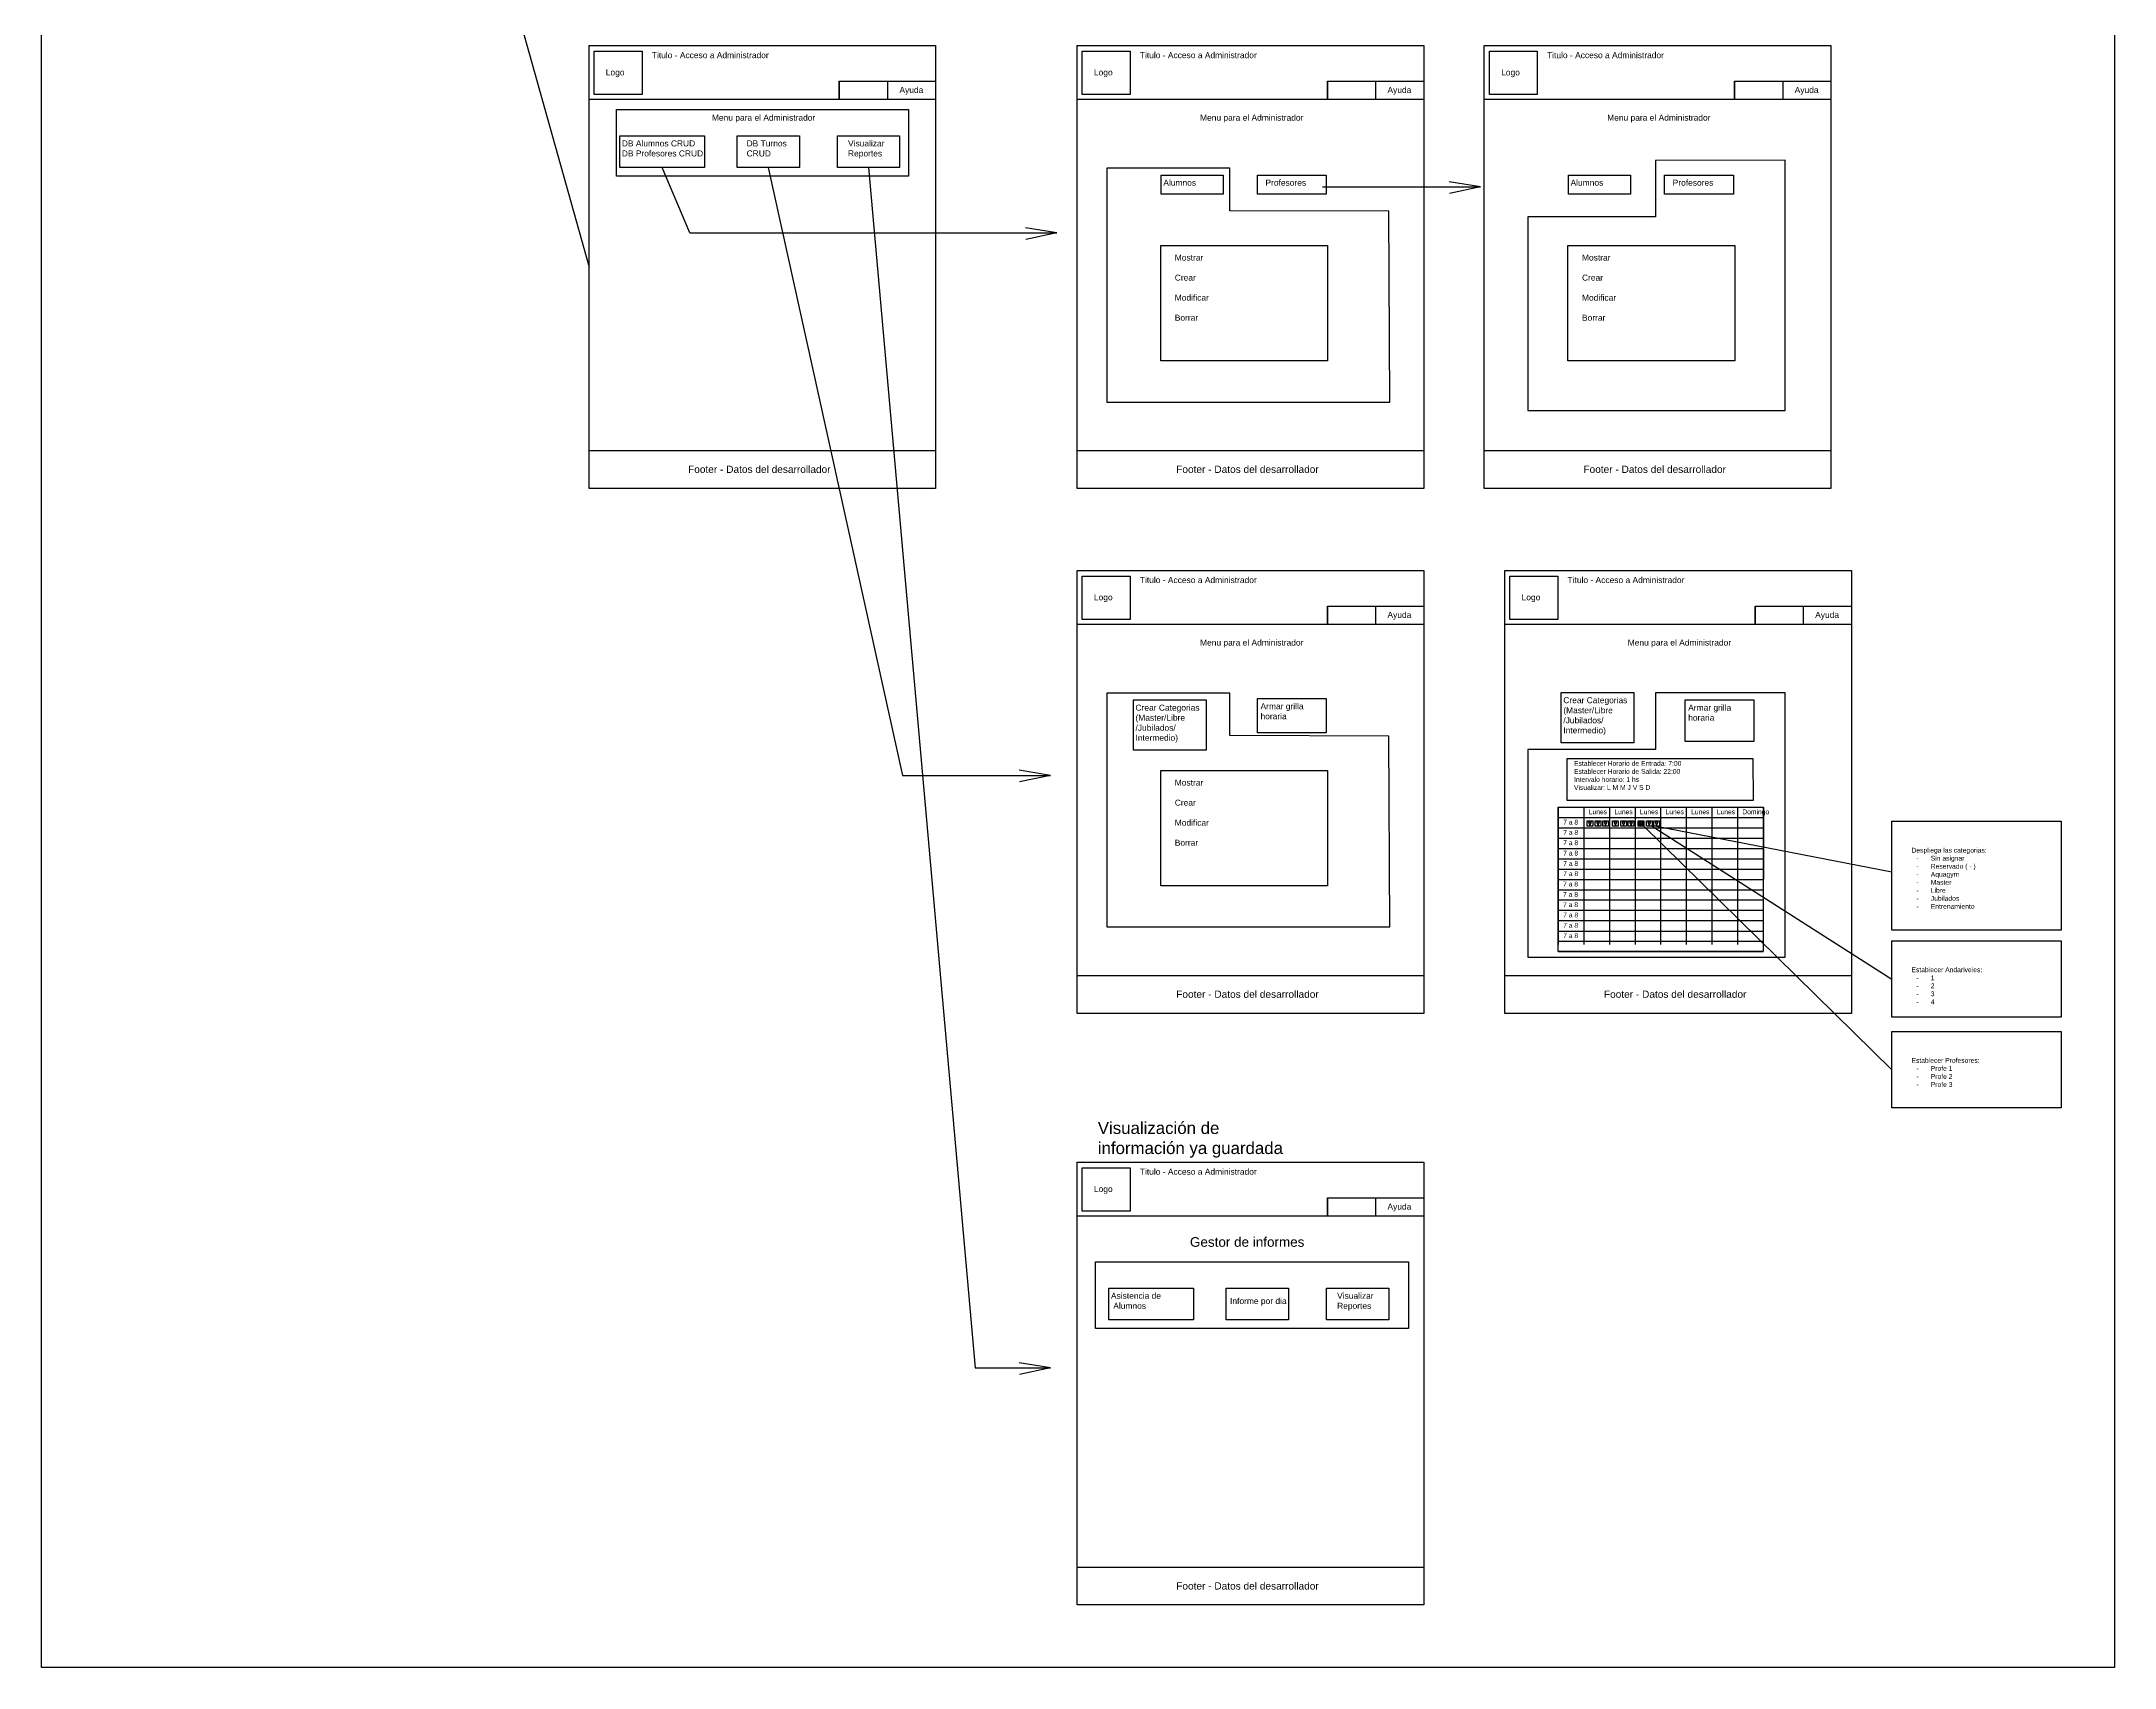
# Model space of a CAD drawing. Header units: millimetres. Extents: x 2496 to 2948, y 942 to 1526.
# Drawn here: x 2563.3 to 2735.4, y 1281.5 to 1416.6 of the extents above; entities that cross this region are included whole.
import ezdxf

# ---------------------------------------------------------------- set-up
doc = ezdxf.new("R2010")
doc.units = ezdxf.units.MM
doc.styles.get("Standard").update_dxf_attribs({"font": 'arial.ttf'})
pattern_1 = [(0, (0, 0), (0, 6.985), [5.08, -1.905]), (90, (0, 0), (-6.985, 4e-16), [5.08, -1.905])]
pattern_2 = [(0, (-2.125, 0), (0, 6.985), [5.08, -1.905]), (90, (-2.125, 0), (-6.985, 4e-16), [5.08, -1.905])]

# ---------------------------------------------------------------- blocks, each defined once
blk = doc.blocks.new('*U10')
blk.add_line((0, 5.7), (0, -5.7))
blk = doc.blocks.new('*U11')
at = {"color": 0, "linetype": 'ByBlock', "lineweight": -2, "transparency": 16777216}
for p in [(0, 0), (2.125, 0), (4.25, 0), (6.375, 0), (8.5, 0), (10.625, 0), (12.75, 0), (14.875, 0), (17, 0)]:
    blk.add_blockref('*U10', p, dxfattribs=at)
blk = doc.blocks.new('*U13')
blk.add_line((-8.5, 0), (8.5, 0))
blk = doc.blocks.new('*U14')
at = {"color": 0, "linetype": 'ByBlock', "lineweight": -2, "transparency": 16777216}
for p in [(0, 0), (0, -0.86), (0, -1.71), (0, -2.57), (0, -3.43), (0, -4.29), (0, -5.14), (0, -6), (0, -6.86), (0, -7.71), (0, -8.57), (0, -9.43), (0, -10.29), (0, -11.14), (0, -12)]:
    blk.add_blockref('*U13', p, dxfattribs=at)

msp = doc.modelspace()

# ---------------------------------------------------------------- hatches: boundary and pattern name
h = msp.add_hatch()
h.set_pattern_fill('ANGLE', color=3)
h.set_pattern_definition(pattern_2)
h.paths.add_polyline_path([(2692.06, 1351.88), (2691.59, 1351.88), (2691.59, 1351.45), (2692.06, 1351.45)])
h.paths.add_polyline_path([(2691.7, 1351.76), (2691.95, 1351.76), (2691.82, 1351.53)], flags=16)
at = {"true_color": 0xed1f24}
h = msp.add_hatch(dxfattribs=at)
h.set_pattern_fill('ANGLE', color=240)
h.set_pattern_definition([(0, (-4.25, 0), (0, 6.985), [5.08, -1.905]), (90, (-4.25, 0), (-6.985, 4e-16), [5.08, -1.905])])
h.paths.add_polyline_path([(2692.74, 1351.88), (2692.27, 1351.88), (2692.27, 1351.45), (2692.74, 1351.45)])
h.paths.add_polyline_path([(2692.5, 1351.53), (2692.38, 1351.76), (2692.63, 1351.76)], flags=16)
h = msp.add_hatch(dxfattribs=at)
h.set_pattern_fill('ANGLE', color=240)
h.set_pattern_definition(pattern_2)
h.paths.add_polyline_path([(2692.74, 1351.88), (2692.27, 1351.88), (2692.27, 1351.45), (2692.74, 1351.45)])
h.paths.add_polyline_path([(2692.38, 1351.76), (2692.63, 1351.76), (2692.5, 1351.53)], flags=16)
at = {"true_color": 0xcbd8ca}
h = msp.add_hatch(dxfattribs=at)
h.set_pattern_fill('ANGLE', color=254)
h.set_pattern_definition([(0, (0, -1.3935), (0, 6.985), [5.08, -1.905]), (90, (0, -1.3935), (-6.985, 4e-16), [5.08, -1.905])])
h.paths.add_polyline_path([(2693.36, 1351.88), (2692.89, 1351.88), (2692.89, 1351.45), (2693.36, 1351.45)])
h.paths.add_polyline_path([(2693, 1351.76), (2693.25, 1351.76), (2693.12, 1351.53)], flags=16)
h = msp.add_hatch()
h.set_pattern_fill('ANGLE', color=3)
h.set_pattern_definition(pattern_1)
h.paths.add_polyline_path([(2694.18, 1351.88), (2693.71, 1351.88), (2693.71, 1351.45), (2694.18, 1351.45)])
h.paths.add_polyline_path([(2693.82, 1351.76), (2694.07, 1351.76), (2693.95, 1351.53)], flags=16)
at = {"true_color": 0xed1f24}
h = msp.add_hatch(dxfattribs=at)
h.set_pattern_fill('ANGLE', color=240)
h.set_pattern_definition(pattern_2)
h.paths.add_polyline_path([(2694.86, 1351.88), (2694.39, 1351.88), (2694.39, 1351.45), (2694.86, 1351.45)])
h.paths.add_polyline_path([(2694.63, 1351.53), (2694.5, 1351.76), (2694.75, 1351.76)], flags=16)
h = msp.add_hatch(dxfattribs=at)
h.set_pattern_fill('ANGLE', color=240)
h.set_pattern_definition(pattern_1)
h.paths.add_polyline_path([(2694.86, 1351.88), (2694.39, 1351.88), (2694.39, 1351.45), (2694.86, 1351.45)])
h.paths.add_polyline_path([(2694.5, 1351.76), (2694.75, 1351.76), (2694.63, 1351.53)], flags=16)
at = {"true_color": 0xcbd8ca}
h = msp.add_hatch(dxfattribs=at)
h.set_pattern_fill('ANGLE', color=254)
h.set_pattern_definition([(0, (2.125, -1.3935), (0, 6.985), [5.08, -1.905]), (90, (2.125, -1.3935), (-6.985, 4e-16), [5.08, -1.905])])
h.paths.add_polyline_path([(2695.48, 1351.88), (2695.01, 1351.88), (2695.01, 1351.45), (2695.48, 1351.45)])
h.paths.add_polyline_path([(2695.12, 1351.76), (2695.37, 1351.76), (2695.25, 1351.53)], flags=16)
h = msp.add_hatch()
h.set_pattern_fill('ANGLE', color=3)
h.set_pattern_definition([(0, (2.125, 0), (0, 6.985), [5.08, -1.905]), (90, (2.125, 0), (-6.985, 4e-16), [5.08, -1.905])])
h.paths.add_polyline_path([(2696.31, 1351.88), (2695.84, 1351.88), (2695.84, 1351.45), (2696.31, 1351.45)])
h.paths.add_polyline_path([(2695.95, 1351.76), (2696.2, 1351.76), (2696.07, 1351.53)], flags=16)
h = msp.add_hatch(color=3)
h.dxf.hatch_style = 1
h.paths.add_polyline_path([(2696.31, 1351.88), (2695.84, 1351.88), (2695.84, 1351.45), (2696.31, 1351.45)])
h.paths.add_polyline_path([(2696.07, 1351.53), (2695.95, 1351.76), (2696.2, 1351.76)], flags=16)
h = msp.add_hatch(dxfattribs=at)
h.set_pattern_fill('ANGLE', color=254)
h.set_pattern_definition([(0, (3.631, -1.3935), (0, 6.985), [5.08, -1.905]), (90, (3.631, -1.3935), (-6.985, 4e-16), [5.08, -1.905])])
h.paths.add_polyline_path([(2696.99, 1351.88), (2696.52, 1351.88), (2696.52, 1351.45), (2696.99, 1351.45)])
h.paths.add_polyline_path([(2696.63, 1351.76), (2696.88, 1351.76), (2696.75, 1351.53)], flags=16)
at = {"true_color": 0xed1f24}
h = msp.add_hatch(dxfattribs=at)
h.set_pattern_fill('ANGLE', color=240)
h.set_pattern_definition(pattern_1)
h.paths.add_polyline_path([(2696.99, 1351.88), (2696.52, 1351.88), (2696.52, 1351.45), (2696.99, 1351.45)])
h.paths.add_polyline_path([(2696.75, 1351.53), (2696.63, 1351.76), (2696.88, 1351.76)], flags=16)
at = {"true_color": 0xcbd8ca}
h = msp.add_hatch(dxfattribs=at)
h.set_pattern_fill('ANGLE', color=254)
h.set_pattern_definition([(0, (4.25, -1.3935), (0, 6.985), [5.08, -1.905]), (90, (4.25, -1.3935), (-6.985, 4e-16), [5.08, -1.905])])
h.paths.add_polyline_path([(2697.61, 1351.88), (2697.14, 1351.88), (2697.14, 1351.45), (2697.61, 1351.45)])
h.paths.add_polyline_path([(2697.25, 1351.76), (2697.5, 1351.76), (2697.37, 1351.53)], flags=16)

# ---------------------------------------------------------------- linework, layer by layer
for p, q in [((2593.31, 1453), (2608.73, 1397.88)), ((2629.5, 1413.31), (2629.5, 1411.8)), ((2633.5, 1413.31), (2633.5, 1411.8)), ((2637.5, 1413.31), (2637.5, 1411.8)), ((2670.03, 1413.31), (2670.03, 1411.8)), ((2674.03, 1413.31), (2674.03, 1411.8)), ((2678.03, 1413.31), (2678.03, 1411.8)), ((2703.84, 1413.31), (2703.84, 1411.8)), ((2707.84, 1413.31), (2707.84, 1411.8)), ((2711.84, 1413.31), (2711.84, 1411.8)), ((2617.11, 1400.72), (2614.79, 1406.16)), ((2623.61, 1406.16), (2634.75, 1355.65)), ((2631.93, 1406.16), (2640.79, 1306.44)), ((2669.63, 1404.54), (2682.75, 1404.54)), ((2682.75, 1404.54), (2680.14, 1404.96)), ((2682.75, 1404.54), (2680.16, 1404)), ((2647.58, 1400.72), (2644.97, 1401.14)), ((2617.11, 1400.72), (2647.58, 1400.72)), ((2647.58, 1400.72), (2644.99, 1400.18)), ((2670.03, 1369.7), (2670.03, 1368.2)), ((2674.03, 1369.7), (2674.03, 1368.2)), ((2678.03, 1369.7), (2678.03, 1368.2)), ((2705.54, 1369.7), (2705.54, 1368.2)), ((2709.54, 1369.7), (2709.54, 1368.2)), ((2713.54, 1369.7), (2713.54, 1368.2)), ((2634.75, 1355.65), (2647.05, 1355.65)), ((2647.05, 1355.65), (2644.44, 1356.08)), ((2647.05, 1355.65), (2644.46, 1355.11)), ((2696.31, 1351.45), (2716.89, 1331.2)), ((2696.99, 1351.45), (2716.89, 1338.73)), ((2697.37, 1351.45), (2716.89, 1347.64)), ((2670.03, 1320.56), (2670.03, 1319.05)), ((2674.03, 1320.56), (2674.03, 1319.05)), ((2678.03, 1320.56), (2678.03, 1319.05)), ((2640.79, 1306.44), (2647.05, 1306.44)), ((2647.05, 1306.44), (2644.44, 1306.87)), ((2647.05, 1306.44), (2644.46, 1305.9))]:
    msp.add_line(p, q)
for points in [[(2563.26, 1512.61), (2735.39, 1512.61), (2735.39, 1281.55), (2563.26, 1281.55)], [(2608.73, 1416.27), (2637.5, 1416.27), (2637.5, 1411.8), (2608.73, 1411.8)], [(2609.15, 1415.8), (2613.13, 1415.8), (2613.13, 1412.2), (2609.15, 1412.2)], [(2649.25, 1416.27), (2678.03, 1416.27), (2678.03, 1411.8), (2649.25, 1411.8)], [(2649.67, 1415.8), (2653.65, 1415.8), (2653.65, 1412.2), (2649.67, 1412.2)], [(2683.06, 1416.27), (2711.84, 1416.27), (2711.84, 1411.8), (2683.06, 1411.8)], [(2683.48, 1415.8), (2687.46, 1415.8), (2687.46, 1412.2), (2683.48, 1412.2)], [(2629.5, 1413.31), (2637.5, 1413.31), (2637.5, 1411.8), (2629.5, 1411.8)], [(2670.03, 1413.31), (2678.03, 1413.31), (2678.03, 1411.8), (2670.03, 1411.8)], [(2703.84, 1413.31), (2711.84, 1413.31), (2711.84, 1411.8), (2703.84, 1411.8)], [(2611.01, 1410.97), (2635.26, 1410.97), (2635.26, 1405.44), (2611.01, 1405.44)], [(2611.28, 1408.78), (2618.31, 1408.78), (2618.31, 1406.16), (2611.28, 1406.16)], [(2621.03, 1408.78), (2626.19, 1408.78), (2626.19, 1406.16), (2621.03, 1406.16)], [(2629.35, 1408.78), (2634.51, 1408.78), (2634.51, 1406.16), (2629.35, 1406.16)], [(2656.24, 1405.52), (2661.39, 1405.52), (2661.39, 1403.94), (2656.24, 1403.94)], [(2664.22, 1405.52), (2669.94, 1405.52), (2669.94, 1403.94), (2664.22, 1403.94)], [(2690.04, 1405.52), (2695.2, 1405.52), (2695.2, 1403.94), (2690.04, 1403.94)], [(2698.02, 1405.52), (2703.75, 1405.52), (2703.75, 1403.94), (2698.02, 1403.94)], [(2656.19, 1399.66), (2670.05, 1399.66), (2670.05, 1390.08), (2656.19, 1390.08)], [(2690, 1399.66), (2703.86, 1399.66), (2703.86, 1390.08), (2690, 1390.08)], [(2608.73, 1382.64), (2637.5, 1382.64), (2637.5, 1379.49), (2608.73, 1379.49)], [(2649.25, 1382.64), (2678.03, 1382.64), (2678.03, 1379.49), (2649.25, 1379.49)], [(2683.06, 1382.64), (2711.84, 1382.64), (2711.84, 1379.49), (2683.06, 1379.49)], [(2649.25, 1372.67), (2678.03, 1372.67), (2678.03, 1368.2), (2649.25, 1368.2)], [(2649.67, 1372.19), (2653.65, 1372.19), (2653.65, 1368.6), (2649.67, 1368.6)], [(2684.76, 1372.67), (2713.54, 1372.67), (2713.54, 1368.2), (2684.76, 1368.2)], [(2685.18, 1372.19), (2689.17, 1372.19), (2689.17, 1368.6), (2685.18, 1368.6)], [(2670.03, 1369.7), (2678.03, 1369.7), (2678.03, 1368.2), (2670.03, 1368.2)], [(2705.54, 1369.7), (2713.54, 1369.7), (2713.54, 1368.2), (2705.54, 1368.2)], [(2653.93, 1361.92), (2659.96, 1361.92), (2659.96, 1357.75), (2653.93, 1357.75)], [(2664.22, 1362.03), (2669.94, 1362.03), (2669.94, 1359.2), (2664.22, 1359.2)], [(2689.44, 1362.53), (2695.47, 1362.53), (2695.47, 1358.36), (2689.44, 1358.36)], [(2699.73, 1361.92), (2705.45, 1361.92), (2705.45, 1358.47), (2699.73, 1358.47)], [(2689.93, 1357.05), (2705.36, 1357.05), (2705.38, 1353.58), (2689.95, 1353.58)], [(2656.19, 1356.06), (2670.05, 1356.06), (2670.05, 1346.47), (2656.19, 1346.47)], [(2689.2, 1353.02), (2706.23, 1353.02), (2706.22, 1341.02), (2689.18, 1341.02)], [(2691.59, 1351.88), (2692.06, 1351.88), (2692.06, 1351.45), (2691.59, 1351.45)], [(2692.27, 1351.88), (2692.74, 1351.88), (2692.74, 1351.45), (2692.27, 1351.45)], [(2692.89, 1351.88), (2693.36, 1351.88), (2693.36, 1351.45), (2692.89, 1351.45)], [(2693.71, 1351.88), (2694.18, 1351.88), (2694.18, 1351.45), (2693.71, 1351.45)], [(2694.39, 1351.88), (2694.86, 1351.88), (2694.86, 1351.45), (2694.39, 1351.45)], [(2695.01, 1351.88), (2695.48, 1351.88), (2695.48, 1351.45), (2695.01, 1351.45)], [(2695.84, 1351.88), (2696.31, 1351.88), (2696.31, 1351.45), (2695.84, 1351.45)], [(2696.52, 1351.88), (2696.99, 1351.88), (2696.99, 1351.45), (2696.52, 1351.45)], [(2697.14, 1351.88), (2697.61, 1351.88), (2697.61, 1351.45), (2697.14, 1351.45)], [(2716.89, 1351.84), (2730.95, 1351.84), (2730.95, 1342.8), (2716.89, 1342.8)], [(2716.89, 1341.91), (2730.95, 1341.91), (2730.95, 1335.56), (2716.89, 1335.56)], [(2649.25, 1339.04), (2678.03, 1339.04), (2678.03, 1335.89), (2649.25, 1335.89)], [(2684.76, 1339.04), (2713.54, 1339.04), (2713.54, 1335.89), (2684.76, 1335.89)], [(2716.89, 1334.38), (2730.95, 1334.38), (2730.95, 1328.03), (2716.89, 1328.03)], [(2649.25, 1323.53), (2678.03, 1323.53), (2678.03, 1319.05), (2649.25, 1319.05)], [(2649.67, 1323.05), (2653.65, 1323.05), (2653.65, 1319.45), (2649.67, 1319.45)], [(2670.03, 1320.56), (2678.03, 1320.56), (2678.03, 1319.05), (2670.03, 1319.05)], [(2650.78, 1315.25), (2676.77, 1315.25), (2676.77, 1309.72), (2650.78, 1309.72)], [(2651.89, 1313.06), (2658.92, 1313.06), (2658.92, 1310.44), (2651.89, 1310.44)], [(2661.64, 1313.06), (2666.8, 1313.06), (2666.8, 1310.44), (2661.64, 1310.44)], [(2669.96, 1313.06), (2675.12, 1313.06), (2675.12, 1310.44), (2669.96, 1310.44)], [(2649.25, 1289.89), (2678.03, 1289.89), (2678.03, 1286.75), (2649.25, 1286.75)]]:
    msp.add_lwpolyline(points, close=True)
at = {"color": 11, "true_color": 0xf27172}
for points in [[(2608.73, 1416.27), (2637.5, 1416.27), (2637.5, 1379.49), (2608.73, 1379.49)], [(2649.25, 1416.27), (2678.03, 1416.27), (2678.03, 1379.49), (2649.25, 1379.49)], [(2683.06, 1416.27), (2711.84, 1416.27), (2711.84, 1379.49), (2683.06, 1379.49)], [(2649.25, 1372.67), (2678.03, 1372.67), (2678.03, 1335.89), (2649.25, 1335.89)], [(2684.76, 1372.67), (2713.54, 1372.67), (2713.54, 1335.89), (2684.76, 1335.89)], [(2649.25, 1323.53), (2678.03, 1323.53), (2678.03, 1286.75), (2649.25, 1286.75)]]:
    msp.add_lwpolyline(points, close=True, dxfattribs=at)
at = {"color": 3}
for points in [[(2697.28, 1406.74), (2697.28, 1402.04), (2686.67, 1402.04), (2686.67, 1385.97), (2708.03, 1385.97), (2708.03, 1406.75), (2697.28, 1406.74)], [(2661.92, 1406.09), (2651.72, 1406.09), (2651.72, 1386.67), (2675.21, 1386.67), (2675.13, 1402.51), (2661.92, 1402.56), (2661.92, 1406.09)], [(2661.92, 1362.49), (2651.72, 1362.49), (2651.72, 1343.07), (2675.21, 1343.07), (2675.13, 1358.91), (2661.92, 1358.96), (2661.92, 1362.49)], [(2697.28, 1362.51), (2697.28, 1357.81), (2686.67, 1357.81), (2686.67, 1340.55), (2708.03, 1340.55), (2708.03, 1362.52), (2697.28, 1362.51)]]:
    msp.add_lwpolyline(points, dxfattribs=at)
for points in [[(2691.7, 1351.76), (2691.82, 1351.53), (2691.95, 1351.76), (2691.7, 1351.76)], [(2692.38, 1351.76), (2692.5, 1351.53), (2692.63, 1351.76), (2692.38, 1351.76)], [(2693, 1351.76), (2693.12, 1351.53), (2693.25, 1351.76), (2693, 1351.76)], [(2693.82, 1351.76), (2693.95, 1351.53), (2694.07, 1351.76), (2693.82, 1351.76)], [(2694.5, 1351.76), (2694.63, 1351.53), (2694.75, 1351.76), (2694.5, 1351.76)], [(2695.12, 1351.76), (2695.25, 1351.53), (2695.37, 1351.76), (2695.12, 1351.76)], [(2695.95, 1351.76), (2696.07, 1351.53), (2696.2, 1351.76), (2695.95, 1351.76)], [(2696.63, 1351.76), (2696.75, 1351.53), (2696.88, 1351.76), (2696.63, 1351.76)], [(2697.25, 1351.76), (2697.37, 1351.53), (2697.5, 1351.76), (2697.25, 1351.76)]]:
    msp.add_lwpolyline(points)

# ---------------------------------------------------------------- block references
for name, p in [('*U11', (2689.2, 1347.32)), ('*U14', (2697.7, 1353.02))]:
    msp.add_blockref(name, p)

# ---------------------------------------------------------------- texts
at = {"attachment_point": 1}
for s, width, heights, insert, char_height in [('Titulo - Acceso a Administrador', 16.8503, [3.66], (2613.94, 1415.73), 0.5), ('Titulo - Acceso a Administrador', 16.8503, [3.66], (2654.46, 1415.73), 0.5), ('Titulo - Acceso a Administrador', 16.8503, [3.66], (2688.27, 1415.73), 0.5), ('Logo', 16.8503, [3.66], (2610.12, 1414.3), 0.5), ('Logo', 16.8503, [3.66], (2650.65, 1414.3), 0.5), ('Logo', 16.8503, [3.66], (2684.46, 1414.3), 0.5), ('Ayuda', 16.8503, [3.66], (2634.5, 1412.84), 0.5), ('Ayuda', 16.8503, [3.66], (2675.02, 1412.84), 0.5), ('Ayuda', 16.8503, [3.66], (2708.83, 1412.84), 0.5), ('Menu para el Administrador', 16.8503, [3.66], (2618.93, 1410.54), 0.5), ('Menu para el Administrador', 16.8503, [3.66], (2659.46, 1410.54), 0.5), ('Menu para el Administrador', 16.8503, [3.66], (2693.26, 1410.54), 0.5), ('DB Alumnos CRUD\\PDB Profesores CRUD', 16.8503, [3.66], (2611.45, 1408.4), 0.5), ('DB Turnos \\PCRUD', 16.8503, [3.66], (2621.81, 1408.4), 0.5), ('Visualizar\\PReportes', 16.8503, [3.66], (2630.23, 1408.4), 0.5), ('Alumnos', 16.8503, [3.66], (2656.41, 1405.14), 0.5), ('Profesores', 16.8503, [3.66], (2664.89, 1405.14), 0.5), ('Alumnos', 16.8503, [3.66], (2690.22, 1405.14), 0.5), ('Profesores', 16.8503, [3.66], (2698.7, 1405.14), 0.5), ('Mostrar\\P \\PCrear\\P\\PModificar\\P\\PBorrar', 17.3543, [8.79], (2657.36, 1398.92), 0.5), ('Mostrar\\P \\PCrear\\P\\PModificar\\P\\PBorrar', 17.3543, [8.79], (2691.17, 1398.92), 0.5), ('Footer - Datos del desarrollador', 16.8503, [3.66], (2616.95, 1381.38), 0.6), ('Footer - Datos del desarrollador', 16.8503, [3.66], (2657.48, 1381.38), 0.6), ('Footer - Datos del desarrollador', 16.8503, [3.66], (2691.29, 1381.38), 0.6), ('Titulo - Acceso a Administrador', 16.8503, [3.66], (2654.46, 1372.13), 0.5), ('Titulo - Acceso a Administrador', 16.8503, [3.66], (2689.97, 1372.13), 0.5), ('Logo', 16.8503, [3.66], (2650.65, 1370.7), 0.5), ('Logo', 16.8503, [3.66], (2686.16, 1370.7), 0.5), ('Ayuda', 16.8503, [3.66], (2675.02, 1369.24), 0.5), ('Ayuda', 16.8503, [3.66], (2710.53, 1369.24), 0.5), ('Menu para el Administrador', 16.8503, [3.66], (2659.46, 1366.94), 0.5), ('Menu para el Administrador', 16.8503, [3.66], (2694.97, 1366.94), 0.5), ('Crear Categorias\\P(Master/Libre\\P/Jubilados/\\PIntermedio)', 18.7523, [5.14], (2654.1, 1361.53), 0.5), ('Armar grilla horaria', 5.313, [3.01], (2664.48, 1361.65), 0.5), ('Crear Categorias\\P(Master/Libre\\P/Jubilados/\\PIntermedio)', 18.7523, [5.14], (2689.62, 1362.15), 0.5), ('Armar grilla horaria', 5.313, [3.01], (2699.99, 1361.53), 0.5), ('Establecer Horario de Entrada: 7:00\\PEstablecer Horario de Salida: 22:00\\PIntervalo horario: 1 hs\\PVisualizar: L M M J V S D', 16.8503, [3.66], (2690.51, 1356.85), 0.4), ('Mostrar\\P \\PCrear\\P\\PModificar\\P\\PBorrar', 17.3543, [8.79], (2657.36, 1355.31), 0.5), ('7 a 8', 16.8503, [3.66], (2689.61, 1351.97), 0.4), ('Lunes', 16.8503, [3.66], (2691.73, 1352.83), 0.4), ('Lunes', 16.8503, [3.66], (2691.73, 1352.83), 0.4), ('Lunes', 16.8503, [3.66], (2693.86, 1352.83), 0.4), ('Lunes', 16.8503, [3.66], (2695.98, 1352.83), 0.4), ('Lunes', 16.8503, [3.66], (2698.11, 1352.83), 0.4), ('Lunes', 16.8503, [3.66], (2700.23, 1352.83), 0.4), ('Lunes', 16.8503, [3.66], (2702.36, 1352.83), 0.4), ('Domingo', 16.8503, [3.66], (2704.48, 1352.83), 0.4), ('7 a 8', 16.8503, [3.66], (2689.61, 1351.12), 0.4), ('7 a 8', 16.8503, [3.66], (2689.61, 1350.26), 0.4), ('Despliega las categorias:\\P\\pxi-3,l4,t4;-^ISin asignar\\P-^IReservado ( - )\\P-^IAquagym\\P-^IMaster\\P-^ILibre\\P-^IJubilados\\P-^IEntrenamiento', 14.6781, [7.78], (2718.53, 1349.64), 0.4), ('7 a 8', 16.8503, [3.66], (2689.61, 1349.4), 0.4), ('7 a 8', 16.8503, [3.66], (2689.61, 1348.54), 0.4), ('7 a 8', 16.8503, [3.66], (2689.61, 1347.69), 0.4), ('7 a 8', 16.8503, [3.66], (2689.6, 1346.83), 0.4), ('7 a 8', 16.8503, [3.66], (2689.6, 1345.97), 0.4), ('7 a 8', 16.8503, [3.66], (2689.6, 1345.12), 0.4), ('7 a 8', 16.8503, [3.66], (2689.61, 1344.26), 0.4), ('7 a 8', 16.8503, [3.66], (2689.61, 1343.4), 0.4), ('7 a 8', 16.8503, [3.66], (2689.61, 1342.54), 0.4), ('Establecer Andariveles:\\P\\pxi-3,l4,t4;-^I1\\P-^I2\\P-^I3\\P-^I4', 14.6781, [7.78], (2718.53, 1339.71), 0.4), ('Footer - Datos del desarrollador', 16.8503, [3.66], (2657.48, 1337.78), 0.6), ('Footer - Datos del desarrollador', 16.8503, [3.66], (2692.99, 1337.78), 0.6), ('Establecer Profesores:\\P\\pxi-3,l4,t4;-^IProfe 1\\P-^IProfe 2\\P-^IProfe 3', 14.6781, [7.78], (2718.53, 1332.18), 0.4), ('Visualización de información ya guardada', 16.8503, [3.66], (2650.97, 1326.87), 1), ('Titulo - Acceso a Administrador', 16.8503, [3.66], (2654.46, 1322.99), 0.5), ('Logo', 16.8503, [3.66], (2650.65, 1321.55), 0.5), ('Ayuda', 16.8503, [3.66], (2675.02, 1320.09), 0.5), ('Gestor de informes', 16.8503, [3.66], (2658.62, 1317.3), 0.8), ('Asistencia de\\P Alumnos', 16.8503, [3.66], (2652.06, 1312.68), 0.5), ('\\PInforme por dia', 16.8503, [3.66], (2661.95, 1313.08), 0.5), ('Visualizar\\PReportes', 16.8503, [3.66], (2670.84, 1312.68), 0.5), ('Footer - Datos del desarrollador', 16.8503, [3.66], (2657.48, 1288.63), 0.6)]:
    msp.add_mtext_dynamic_manual_height_columns(s, width=width, gutter_width=12.5, heights=heights, dxfattribs=dict(at, insert=insert, char_height=char_height))

doc.saveas('drawing.dxf')
